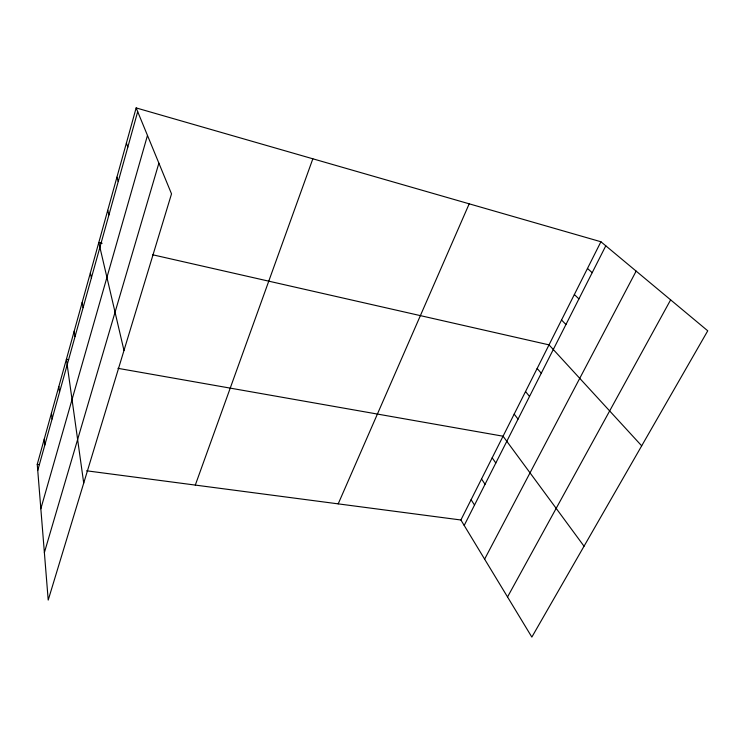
<?xml version="1.0" encoding="UTF-8"?>
<svg xmlns="http://www.w3.org/2000/svg" width="745" height="745" viewBox="0 0 745 745"><rect width="100%" height="100%" fill="white"/><g stroke="black" fill="none" stroke-linecap="round" stroke-linejoin="round"><path stroke-width="1.12" d="M136.149 107.913L171.518 193.868L48.211 600.07L37.25 464.312L136.149 107.913L600.917 241.753L707.75 330.808L531.846 637.087L460.894 519.991L86.625 470.803M37.744 470.458L137.695 111.675M40.835 508.779L147.473 135.441M44.374 552.604L158.881 163.164M195.302 485.088L312.844 158.797M338.202 503.862L469.192 203.813M460.894 519.991L600.917 241.753M464.2 525.448L605.797 245.813M484.623 559.15L636.146 271.115M507.531 596.968L670.63 299.863M37.25 464.312L39.476 464.61M68.633 359.639L66.407 359.248L83.719 483.095M117.934 368.328L503.061 436.207L584.033 546.215M102.14 243.28L98.796 242.525L123.977 350.467M152.613 254.762L549.028 344.87L641.687 445.836M587.479 268.461L592.191 272.679M574.358 294.536L578.912 298.903M561.544 319.996L565.949 324.513M537.154 368.468L541.28 373.226M525.532 391.544L529.527 396.424M514.18 414.118L518.045 419.109M492.184 457.821L495.816 463.008M481.531 478.979L485.051 484.259M471.101 499.699L474.518 505.073M126.389 143.068L127.823 147.119M116.918 177.198L118.241 181.51M107.727 210.332L108.947 214.886M90.369 272.903L91.393 277.894M82.164 302.461L83.105 307.648M74.183 331.227L75.031 336.6M58.836 386.534L59.535 392.243M51.452 413.121L52.085 418.988M44.262 439.047L44.821 445.044"/></g></svg>
